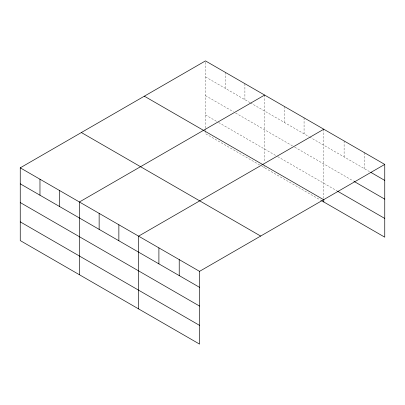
<?xml version="1.0" encoding="UTF-8"?>
<svg xmlns="http://www.w3.org/2000/svg" width="405" height="405" viewBox="0 0 405 405"><rect width="100%" height="100%" fill="white"/><g stroke="black" fill="none" stroke-linecap="round" stroke-linejoin="round"><path stroke-width="0.3" stroke-dasharray="2.02 1.52" d="M205.456 128.036L205.456 60.902M205.456 76.894L249.829 102.516M250.381 102.829L309 136.672M309.547 136.991L369.775 171.766M205.456 95.626L233.396 111.755M235.589 113.02L292.562 145.916M294.754 147.182L353.737 181.232M205.456 114.924L218.057 122.199M218.604 122.518L277.223 156.36M277.769 156.674L337.157 190.963M259.691 164.972L205.456 133.655L205.456 131.159M261.883 166.232L321.049 200.394M364.429 152.685L364.429 168.677M344.108 140.95L344.108 156.948M323.792 129.22L323.792 198.227M304.069 117.835L304.069 133.827M284.345 106.449L284.345 122.442M264.622 95.064L264.622 162.197M264.622 166.566L264.622 167.817M244.903 83.673L244.903 99.67M225.18 72.287L225.18 88.28M205.456 128.663L205.456 130.537"/><path stroke-width="0.61" d="M20.25 167.832L199.543 271.345L199.543 344.098L20.25 240.585L20.25 167.832L205.456 60.902L384.75 164.415L384.75 237.168L321.6 200.708M264.622 95.064L79.415 201.989L79.415 274.742M323.792 129.22L138.586 236.15L138.586 308.904M199.543 271.345L384.75 164.415M370.848 172.383L384.75 180.407M354.269 181.541L384.75 199.138M337.694 191.271L384.75 218.437M144.337 96.188L323.63 199.7M81.37 132.541L260.663 236.059M20.25 183.824L199.543 287.337M20.25 202.556L199.543 306.069M20.25 221.854L199.543 325.367M323.792 199.478L323.792 201.973M179.223 259.61L179.223 275.608M158.902 247.88L158.902 263.873M118.862 224.765L118.862 240.757M99.139 213.374L99.139 229.367M59.697 190.603L59.697 206.596M39.973 179.218L39.973 195.21"/></g></svg>
